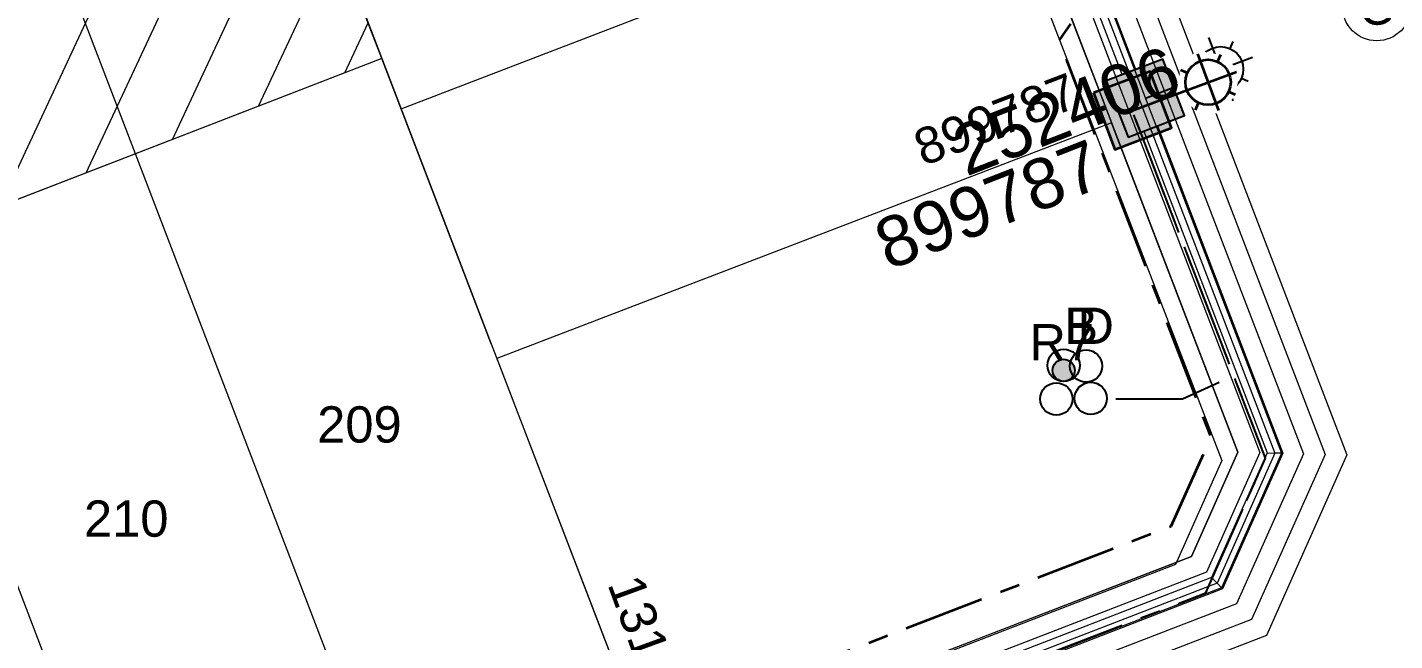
# Model space of a CAD drawing. Header units: metres. Extents: x 0 to 310918, y 0 to 6270107.
# Drawn here: x 310483.6 to 310551.4, y 6269720.6 to 6269751 of the extents above; entities that cross this region are included whole.
import ezdxf
from ezdxf import colors
from ezdxf.entities.mleader import LeaderData, LeaderLine
from ezdxf.enums import TextEntityAlignment as Align
from ezdxf.math import Vec2, Vec3

# ---------------------------------------------------------------- set-up
doc = ezdxf.new("R2010")
doc.units = ezdxf.units.M
doc.linetypes.add('Cable Exist UG', pattern=[7, 4, -1, 1, -1])
doc.layers.get('0').update_dxf_attribs({"color": 6})
for name, color, linetype, lineweight in [('_User Miscellaneous1', 30, 'Continuous', 13), ('_User Miscellaneous3', 51, 'Continuous', 13), ('_User_LV_Exist', 5, 'Continuous', 35), ('Cadastre Developer_SP_NEW', 92, 'Continuous', 15), ('Cadastre Roads_SP_EXT', 218, 'Continuous', 15), ('Cadastre Roads_SP_NEW', 214, 'Continuous', 15), ('Mains_LV_SL_EXT', 135, 'Continuous', 25)]:
    doc.layers.add(name, color=color, linetype=linetype, lineweight=lineweight)
doc.layers.add('_User Miscellaneous10', color=252, linetype='Continuous', lineweight=13, plot=False, transparency=0.7)
for name, color, linetype in [('Duct_SP_EXT', 30, 'Continuous'), ('Equip_SP_SL_EXT', 7, 'Continuous'), ('Mains_SL_NEW_Hardwired', 2, 'Continuous'), ('SupportsUG_SP_LV_SL_NEW', 2, 'Continuous')]:
    doc.layers.add(name, color=color, linetype=linetype)
doc.layers.add('Features_HIDE', color=1, linetype='Continuous', plot=False)
doc.styles.add('ARIAL', font='arial.ttf', dxfattribs={"height": 2})
doc.styles.add('COLUMN_LABEL', font='arial.ttf', dxfattribs={"height": 2})
doc.styles.add('iecARIAL', font='arial.ttf', dxfattribs={"height": 2})
doc.styles.add('POLE_LABEL', font='arial.ttf', dxfattribs={"height": 2})
doc.styles.add('SL_LABEL', font='arial.ttf', dxfattribs={"height": 2})
doc.styles.get("Standard").update_dxf_attribs({"font": 'arial.ttf'})

# ---------------------------------------------------------------- blocks, each defined once
blk = doc.blocks.new('*U381')
blk.add_hatch(color=256).paths.add_polyline_path([(-2.5, 1), (-2.5, -1), (2.5, -1), (2.5, 1)])
for p, q in [((0, 1), (0, -1)), ((-2.5, 0), (2.5, 0))]:
    blk.add_line(p, q)
at = {"ltscale": 10}
blk.add_line((2.5, 0), (-2.5, 0), dxfattribs=at)
blk.add_lwpolyline([(-2.5, -1), (-1.25, -1), (1.25, -1), (2.5, -1), (2.5, 1), (-2.5, 1)], close=True)
at = {"width": 0.9, "flags": 8}
blk.add_attdef('ASSET_NUM', text='', height=2, rotation=90, dxfattribs=at).set_placement((-2.786, 4), align=Align.MIDDLE_LEFT)
for tag, p, flags in [('OWNED_BY', (-0.786, -0.2), 9), ('STATE', (-0.786, -0.4), 9), ('SUPPORT_TYPE', (-0.786, -0.6), 9), ('USAGE', (-0.786, -0.8), 9), ('LEGEND', (-0.786, -1), 9), ('LOCATION', (-0.786, -1.2), 9), ('NOTES', (-0.786, -1.4), 9), ('STREETNAME', (-0.786, -1.8), 9), ('SUBURB', (-0.786, -2), 1), ('PARENT', (-0.786, -1.6), 9)]:
    blk.add_attdef(tag, p, '', height=0.2, dxfattribs=dict(flags=flags))
blk = doc.blocks.new('DUCT_EXT')
blk.add_circle((0, 0.8), 0.8)
at = {"flags": 1}
blk.add_attdef('Z', (0, 0), '', height=0.2, dxfattribs=at)
at = {"flags": 9}
for tag, p in [('DUCT_CODE', (0, 0)), ('XSECT_TYPE', (0, -0.2)), ('STATE', (0, -0.6)), ('FB_REFERENCE', (0, -0.4)), ('NOTES', (0, -0.8))]:
    blk.add_attdef(tag, text='', height=0.2, dxfattribs=at).set_placement(p, align=Align.MIDDLE_LEFT)
blk = doc.blocks.new('*U377')
at = {"width": 0.9}
blk.add_attdef('LNUMBER', text='', height=1, rotation=21.01389, dxfattribs=at).set_placement((6.893, 1.577), align=Align.MIDDLE_LEFT)
at = {"flags": 9}
for tag, p in [('LRATECODE', (-7.4, 0)), ('LOUTREACHVOCAB', (-7.2, 0)), ('LOUTREACH', (-7, 0)), ('LANTNUMBER', (-6.6, 0)), ('LNEW', (-6.4, 0)), ('LMASTVOCAB', (-6.2, 0)), ('LMAST', (-6, 0)), ('LLAMPVOCAB', (-5.8, 0)), ('LLAMP', (-5.6, 0)), ('LEXIST', (-5.4, 0)), ('LCHARGE3PERCENT', (-5.2, 0)), ('LCHARGE3', (-5, 0)), ('LCHARGE2PERCENT', (-4.8, 0)), ('LCHARGE2', (-4.6, 0)), ('LCHARGE1PERCENT', (-4.4, 0)), ('LCHARGE1', (-4.2, 0)), ('LCATEGORY', (-4, 0)), ('LBRACKETVOCAB', (-3.8, 0)), ('LBRACKET', (-3.6, 0)), ('LKINGHEIGHT', (-3.4, 0)), ('CREPLACE', (-3.2, 0)), ('CREMOVE', (-3, 0)), ('CNUMBER', (-2.8, 0)), ('CNEW', (-2.6, 0)), ('CEXIST', (-2.4, 0)), ('USAGE', (-2.2, 0)), ('STATE', (-2, 0)), ('OWNED_BY', (-1.8, 0)), ('ORIENTATION', (-1.6, 0)), ('OPERATING_VOLTAGE', (-1.4, 0)), ('NO_PHASES', (-1.2, 0)), ('LANTERN_TYPE', (-1, 0)), ('LANTERN_PURPOSE', (-0.8, 0)), ('CONTROL_TYPE', (-0.6, 0)), ('CONSTRUCTED_VOLTAGE', (-0.4, 0))]:
    blk.add_attdef(tag, text='', height=0.001, rotation=270, dxfattribs=at).set_placement(p, align=Align.MIDDLE_LEFT)
at = {"style": 'SL_LABEL', "flags": 9}
blk.add_attdef('STREET_CODE', text='', height=0.001, rotation=270, dxfattribs=at).set_placement((0.001, 0), align=Align.MIDDLE_LEFT)
at = {"flags": 1}
blk.add_attdef('Z', (0, 0), '', height=0.001, rotation=270, dxfattribs=at)
at = {"flags": 9}
for tag, p in [('LREMOVE', (0, -7.6)), ('LREPLACE', (0, -7.8)), ('LTYPE', (0, -8)), ('LTYPEVOCAB', (0, -8.2)), ('LEGEND', (0, -8.4)), ('SUBURB', (0, -8.6)), ('STREETNAME', (0, -8.8)), ('LOCATION', (0, -9)), ('NOTES', (0, -9.2)), ('MAINTAINED_BY', (0, -9.863))]:
    blk.add_attdef(tag, text='', height=0.001, dxfattribs=at).set_placement(p, align=Align.MIDDLE_LEFT)
blk.add_attdef('OPERATED_BY', (0, -9.607), '', height=0.001, dxfattribs=at)
at = {"layer": 'Features_HIDE', "width": 0.9}
blk.add_attdef('ASSET_NUM', text='', height=1, rotation=21.01389, dxfattribs=at).set_placement((6.176, 3.444), align=Align.MIDDLE_LEFT)
at = {"transparency": 33554651}
blk.add_wipeout([(5.309, 2.04), (5.104, 0.825), (4.339, -0.141), (3.124, 0.064), (2.159, 0.829), (2.364, 2.044), (3.129, 3.01), (4.344, 2.805)], dxfattribs=at)
for p, q in [((3.129, 3.01), (3.734, 1.434)), ((4.344, 2.805), (4.191, 2.462)), ((2.364, 2.044), (2.706, 1.892)), ((3.734, 1.434), (5.309, 2.04)), ((0, 0), (3.734, 1.434)), ((3.734, 1.434), (4.339, -0.141)), ((5.104, 0.825), (4.762, 0.977)), ((3.124, 0.064), (3.277, 0.407))]:
    blk.add_line(p, q)
blk.add_circle((3.734, 1.434), 1.125)
blk = doc.blocks.new('CABLE_LARGE_EXT')
h = blk.add_hatch(color=256)
edge = h.paths.add_edge_path()
edge.add_arc((0, 0.55), 0.55, 0, 360)
blk.add_circle((0, 0.55), 0.55)
at = {"flags": 1}
blk.add_attdef('Z', (0, 0), '', height=0.2, dxfattribs=at)
at = {"flags": 9}
for tag, p in [('COND_CODE', (0, 0)), ('XSECT_SIZE', (0, -0.6)), ('STATE', (0, -0.4)), ('FB_REFERENCE', (0, -0.2)), ('NOTES', (0, -0.8))]:
    blk.add_attdef(tag, text='', height=0.2, dxfattribs=at).set_placement(p, align=Align.MIDDLE_LEFT)
blk = doc.blocks.new('*U366')
h = blk.add_hatch(color=256)
h.dxf.hatch_style = 1
h.paths.add_polyline_path([(2.834, 1.016), (2.963, 0.533), (3.865, 1.032)])
blk.add_line((3.865, 1.032), (1.691, 0.452))
at = {"flags": 128}
blk.add_lwpolyline([(2.834, 1.016), (2.963, 0.533), (3.865, 1.032), (2.834, 1.016)], dxfattribs=at)
blk.add_circle((0, 0), 1.7)
at = {"width": 0.9}
blk.add_attdef('CODE', text='', height=1.8, dxfattribs=at).set_placement((0, 0), align=Align.MIDDLE_CENTER)
at = {"flags": 1}
blk.add_attdef('Z', (0, 0), '', height=0.2, dxfattribs=at)
blk = doc.blocks.new('*U360')
at = {"layer": 'Equip_SP_SL_EXT'}
h = blk.add_hatch(color=256, dxfattribs=at)
h.dxf.hatch_style = 1
h.paths.add_polyline_path([(-1.5, 1.5), (-1.5, -1.5), (1.5, -1.5), (1.5, 1.5)])
blk.add_lwpolyline([(-1.5, 1.5), (-1.5, -1.5), (1.5, -1.5), (1.5, 1.5)], close=True)
at = {"width": 0.9, "flags": 8}
blk.add_attdef('ASSET_NUM', text='', height=2, dxfattribs=at).set_placement((4, 2), align=Align.MIDDLE_LEFT)
at = {"flags": 1}
blk.add_attdef('Z', (-2.351, -1.813), '', height=0.2, rotation=270, dxfattribs=at)
at = {"flags": 9}
for tag, p in [('NOTES', (-2, -1.813)), ('SUBURB', (-1.8, -1.813)), ('STREETNAME', (-1.6, -1.813)), ('LOCATION', (-1.4, -1.813)), ('LEGEND', (-1.2, -1.813)), ('USAGE', (-1, -1.813)), ('STATE', (-0.8, -1.813)), ('OWNED_BY', (-0.6, -1.813)), ('COLUMN_TYPE', (-0.4, -1.813)), ('STREET_CODE', (-0.2, -1.813)), ('STRUCTURE_PLANT_NUMBER', (0.031, -1.813))]:
    blk.add_attdef(tag, text='', height=0.2, rotation=270, dxfattribs=at).set_placement(p, align=Align.MIDDLE_LEFT)
blk = doc.blocks.new('COLUMN_EXT')
blk.add_hatch(color=256).paths.add_polyline_path([(1.5, -1.5), (1.5, 1.5), (-1.5, 1.5), (-1.5, -1.5)])
blk.add_lwpolyline([(1.5, 1.5), (-1.5, 1.5), (-1.5, -1.5), (1.5, -1.5)], close=True)
at = {"flags": 9}
for tag, p in [('NOTES', (-1.813, 2)), ('STREETNAME', (-1.813, 1.6)), ('LOCATION', (-1.813, 1.4)), ('SUBURB', (-1.813, 1.8)), ('OWNED_BY', (-1.813, 0.6)), ('LEGEND', (-1.813, 1.2)), ('USAGE', (-1.813, 1)), ('STATE', (-1.813, 0.8)), ('COLUMN_TYPE', (-1.813, 0.4))]:
    blk.add_attdef(tag, text='', height=0.2, rotation=180, dxfattribs=at).set_placement(p, align=Align.MIDDLE_LEFT)
at = {"flags": 1}
blk.add_attdef('Z', (-1.813, 2.351), '', height=0.2, rotation=180, dxfattribs=at)
at = {"flags": 9}
for tag, style, p in [('STRUCTURE_PLANT_NUMBER', 'POLE_LABEL', (-1.813, -0.031)), ('STREET_CODE', 'COLUMN_LABEL', (-1.813, 0.2))]:
    blk.add_attdef(tag, text='', height=0.2, rotation=180, dxfattribs=dict(at, style=style)).set_placement(p, align=Align.MIDDLE_LEFT)
at = {"style": 'COLUMN_LABEL', "width": 0.9, "flags": 8}
blk.add_attdef('ASSET_NUM', text='', height=2, rotation=270, dxfattribs=at).set_placement((2, -4), align=Align.MIDDLE_LEFT)
blk = doc.blocks.new('*U372')
at = {"style": 'SL_LABEL'}
for tag, height, rotation, flags, p in [('ASSET_NUM', 1, 20.45066, 8, (6.209, 3.383)), ('STREET_CODE', 0.001, 270, 9, (0.001, 0))]:
    blk.add_attdef(tag, text='', height=height, rotation=rotation, dxfattribs=dict(at, flags=flags)).set_placement(p, align=Align.MIDDLE_LEFT)
for tag, height, rotation, flags, p in [('LNUMBER', 1, 20.45066, 8, (6.908, 1.509)), ('LANTNUMBER', 0.2, 270, 9, (-1.4, 2.6)), ('LOUTREACH', 0.2, 270, 9, (-1.4, 2.2)), ('LOUTREACHVOCAB', 0.2, 270, 9, (-1.4, 2)), ('LRATECODE', 0.2, 270, 9, (-1.4, 1.8)), ('LREMOVE', 0.2, 270, 9, (-1.4, 1.6)), ('LREPLACE', 0.2, 270, 9, (-1.4, 1.4)), ('LTYPEVOCAB', 0.2, 270, 9, (-1.4, 1)), ('LEGEND', 0.2, 270, 9, (-1.4, 0.8)), ('LTYPE', 0.2, 270, 9, (-1.4, 1.2)), ('SUBURB', 0.2, 270, 9, (-1.4, 0.6)), ('STREETNAME', 0.2, 270, 9, (-1.4, 0.4)), ('LOCATION', 0.2, 270, 9, (-1.4, 0.2)), ('LNEW', 0.2, 270, 9, (-6.4, 0)), ('LMASTVOCAB', 0.2, 270, 9, (-6.2, 0)), ('LMAST', 0.2, 270, 9, (-6, 0)), ('LLAMPVOCAB', 0.2, 270, 9, (-5.8, 0)), ('LLAMP', 0.2, 270, 9, (-5.6, 0)), ('LEXIST', 0.2, 270, 9, (-5.4, 0)), ('LCHARGE3PERCENT', 0.2, 270, 9, (-5.2, 0)), ('LCHARGE3', 0.2, 270, 9, (-5, 0)), ('LCHARGE2PERCENT', 0.2, 270, 9, (-4.8, 0)), ('LCHARGE2', 0.2, 270, 9, (-4.6, 0)), ('LCHARGE1PERCENT', 0.2, 270, 9, (-4.4, 0)), ('LCHARGE1', 0.2, 270, 9, (-4.2, 0)), ('LCATEGORY', 0.2, 270, 9, (-4, 0)), ('LBRACKETVOCAB', 0.2, 270, 9, (-3.8, 0)), ('LBRACKET', 0.2, 270, 9, (-3.6, 0)), ('LKINGHEIGHT', 0.2, 270, 9, (-3.4, 0)), ('CREPLACE', 0.2, 270, 9, (-3.2, 0)), ('CREMOVE', 0.2, 270, 9, (-3, 0)), ('CNUMBER', 0.2, 270, 9, (-2.8, 0)), ('CNEW', 0.2, 270, 9, (-2.6, 0)), ('CEXIST', 0.2, 270, 9, (-2.4, 0)), ('USAGE', 0.2, 270, 9, (-2.2, 0)), ('STATE', 0.2, 270, 9, (-2, 0)), ('OWNED_BY', 0.2, 270, 9, (-1.8, 0)), ('ORIENTATION', 0.2, 270, 9, (-1.6, 0)), ('OPERATING_VOLTAGE', 0.2, 270, 9, (-1.4, 0)), ('NOTES', 0.2, 270, 9, (-1.4, 0)), ('NO_PHASES', 0.2, 270, 9, (-1.2, 0)), ('LANTERN_TYPE', 0.2, 270, 9, (-1, 0)), ('LANTERN_PURPOSE', 0.2, 270, 9, (-0.8, 0)), ('CONTROL_TYPE', 0.2, 270, 9, (-0.6, 0)), ('CONSTRUCTED_VOLTAGE', 0.2, 270, 9, (-0.4, 0)), ('MAINTAINED_BY', 0.2, 270, 9, (-1.4, -0.663))]:
    blk.add_attdef(tag, text='', height=height, rotation=rotation, dxfattribs=dict(flags=flags)).set_placement(p, align=Align.MIDDLE_LEFT)
for tag, p, height, flags in [('OPERATED_BY', (-1.4, -0.407), 0.2, 9), ('Z', (0, 0), 0.001, 1)]:
    blk.add_attdef(tag, p, '', height=height, rotation=270, dxfattribs=dict(flags=flags))
at = {"transparency": 33554651}
blk.add_wipeout([(5.329, 1.987), (5.112, 0.774), (4.338, -0.184), (3.125, 0.033), (2.167, 0.808), (2.383, 2.021), (3.158, 2.979), (4.371, 2.762)], dxfattribs=at)
for p, q in [((3.224, 2.803), (3.355, 2.452)), ((3.224, 2.803), (4.272, -0.008)), ((4.371, 2.762), (4.215, 2.421)), ((2.342, 0.874), (5.153, 1.922)), ((2.383, 2.021), (2.725, 1.865)), ((4.802, 1.791), (5.153, 1.922)), ((0, 0), (2.694, 1.005)), ((5.112, 0.774), (4.771, 0.93)), ((3.125, 0.033), (3.28, 0.374)), ((4.141, 0.344), (4.272, -0.008))]:
    blk.add_line(p, q)
blk.add_circle((3.748, 1.398), 1.125)

msp = doc.modelspace()

# ---------------------------------------------------------------- hatches: boundary and pattern name
at = {"layer": 'Cadastre Developer_SP_NEW', "transparency": 33554534}
h = msp.add_hatch(dxfattribs=at)
h.set_pattern_fill('ANSI31', color=256, angle=200)
edge = h.paths.add_edge_path()
edge.add_line((310389.544, 6269730.512), (310385.812, 6269740.249))
edge.add_line((310385.812, 6269740.249), (310388.112, 6269745.425))
edge.add_line((310388.112, 6269745.425), (310514.792, 6269794.088))
edge.add_line((310514.792, 6269794.088), (310519.963, 6269791.785))
edge.add_line((310519.963, 6269791.785), (310523.704, 6269782.048))
edge.add_line((310523.704, 6269782.048), (310493.186, 6269770.351))
edge.add_line((310493.186, 6269770.351), (310501.183, 6269749.473))
edge.add_line((310501.183, 6269749.473), (310427.747, 6269721.063))
edge.add_line((310427.747, 6269721.063), (310419.691, 6269742.093))
edge.add_line((310419.691, 6269742.093), (310389.527, 6269730.505))

# ---------------------------------------------------------------- linework, layer by layer
at = {"layer": '_User Miscellaneous1'}
for p, q in [((310545.111, 6269729.908), (310542.356, 6269723.721)), ((310545.89, 6269729.888), (310542.893, 6269723.156)), ((310545.111, 6269729.908), (310545.501, 6269729.898)), ((310545.89, 6269729.888), (310545.501, 6269729.898)), ((310542.356, 6269723.721), (310517.434, 6269714.096)), ((310542.356, 6269723.721), (310542.625, 6269723.438)), ((310542.893, 6269723.156), (310517.693, 6269713.424)), ((310542.893, 6269723.156), (310542.625, 6269723.438))]:
    msp.add_line(p, q, dxfattribs=at)
at = {"layer": '_User Miscellaneous10', "flags": 128}
msp.add_lwpolyline([(310389.544, 6269730.512), (310385.812, 6269740.249), (310388.112, 6269745.425), (310514.792, 6269794.088), (310519.963, 6269791.785), (310523.704, 6269782.048), (310493.186, 6269770.351), (310501.183, 6269749.473), (310427.747, 6269721.063), (310419.691, 6269742.093), (310389.527, 6269730.505)], dxfattribs=at)
at = {"layer": 'Cadastre Developer_SP_NEW'}
for p, q in [((310501.183, 6269749.473), (310488.024, 6269783.805)), ((310488.957, 6269744.743), (310475.787, 6269779.105)), ((310501.183, 6269749.473), (310493.19, 6269770.327)), ((310493.194, 6269770.328), (310506.615, 6269735.312)), ((310501.183, 6269749.473), (310427.747, 6269721.063)), ((310501.183, 6269749.473), (310427.747, 6269721.063)), ((310506.611, 6269735.311), (310501.183, 6269749.473)), ((310502.378, 6269709.727), (310488.957, 6269744.743)), ((310490.136, 6269704.991), (310476.715, 6269740.007)), ((310506.611, 6269735.311), (310514.62, 6269714.463))]:
    msp.add_line(p, q, dxfattribs=at)
at = {"layer": 'Cadastre Roads_SP_EXT', "linetype": 'Continuous'}
msp.add_lwpolyline([(310540.556, 6269724.36), (310513.819, 6269714.052), (310440.332, 6269685.72), (310413.937, 6269675.543)], dxfattribs=at)
at = {"layer": 'Duct_SP_EXT'}
msp.add_lwpolyline([(310537.596, 6269732.581), (310540.908, 6269732.581), (310542.728, 6269733.411)], dxfattribs=at)

# ---------------------------------------------------------------- block references
at = {"layer": '_User Miscellaneous1'}
ref = msp.add_blockref('*U381', (310515.325, 6269712.599), dxfattribs=dict(at, rotation=19.99072931860054))
ref.add_attrib('ASSET_NUM', '131471', dxfattribs={"layer": '0', "height": 1.8, "rotation": 290.06033, "style": 'iecARIAL'}).set_placement((310516.087, 6269715.831), align=Align.MIDDLE_RIGHT)
at = {"layer": '_User Miscellaneous3', "color": 6}
msp.add_blockref('*U366', (310550.551, 6269752.053), dxfattribs=at).add_auto_attribs({'CODE': 'G'})
at = {"layer": 'Duct_SP_EXT'}
for p, rotation in [((310535.015, 6269733.45), 359.9042972658492), ((310536.129, 6269733.415), 0.1641360735569324), ((310536.364, 6269731.811), 0.4123655589125262)]:
    msp.add_blockref('DUCT_EXT', p, dxfattribs=dict(at, rotation=rotation))
for name, p in [('CABLE_LARGE_EXT', (310535.015, 6269733.45)), ('DUCT_EXT', (310534.653, 6269731.781))]:
    msp.add_blockref(name, p, dxfattribs=at)
at = {"layer": 'Features_HIDE'}
ref = msp.add_blockref('*U377', (310539.07, 6269747.509), dxfattribs=at)
ref.add_attrib('ASSET_NUM', '252406', dxfattribs={"height": 2.5, "rotation": 21.33686, "style": 'iecARIAL'}).set_placement((310540.57, 6269749.009), align=Align.MIDDLE_RIGHT)

# ---------------------------------------------------------------- texts
at = {"layer": '_User Miscellaneous1', "style": 'ARIAL'}
for s, p in [('209', (310497.976, 6269730.418)), ('210', (310486.406, 6269725.745))]:
    msp.add_text(s, height=1.8, dxfattribs=at).set_placement(p)
at = {"layer": 'Duct_SP_EXT'}
for s, p in [('B', (310535.047, 6269735.315)), ('D', (310535.696, 6269735.315)), ('R7', (310533.315, 6269734.498))]:
    msp.add_text(s, height=1.8, dxfattribs=at).set_placement(p)

# ---------------------------------------------------------------- next in the draw order: linework, layer by layer
at = {"layer": '_User Miscellaneous1', "ltscale": 0.5}
for p, q in [((310538.59, 6269748.932), (310532.38, 6269765.135)), ((310537.918, 6269748.674), (310531.707, 6269764.877)), ((310537.918, 6269748.674), (310538.254, 6269748.803)), ((310538.59, 6269748.932), (310538.254, 6269748.803))]:
    msp.add_line(p, q, dxfattribs=at)
at = {"layer": '_User Miscellaneous1'}
for p, q in [((310539.664, 6269746.13), (310539.328, 6269746.001)), ((310539.664, 6269746.13), (310545.89, 6269729.888)), ((310538.992, 6269745.873), (310539.328, 6269746.001)), ((310538.992, 6269745.873), (310545.111, 6269729.908))]:
    msp.add_line(p, q, dxfattribs=at)
at = {"layer": '_User Miscellaneous10', "linetype": 'Continuous', "flags": 128}
for points in [[(310380.408, 6269740.401), (310384.39, 6269749.352), (310514.931, 6269799.498), (310523.881, 6269795.522), (310549.071, 6269729.804), (310545.085, 6269720.851), (310414.636, 6269670.457), (310405.683, 6269674.445)], [(310381.489, 6269740.372), (310385.135, 6269748.567), (310514.903, 6269798.416), (310523.096, 6269794.776), (310547.989, 6269729.832), (310544.34, 6269721.635), (310414.664, 6269671.54), (310406.469, 6269675.19)], [(310382.571, 6269740.344), (310385.881, 6269747.782), (310514.875, 6269797.334), (310522.311, 6269794.031), (310546.907, 6269729.861), (310543.594, 6269722.419), (310414.691, 6269672.622), (310407.254, 6269675.935)], [(310383.653, 6269740.315), (310386.626, 6269746.997), (310514.847, 6269796.252), (310521.525, 6269793.285), (310545.825, 6269729.889), (310542.848, 6269723.203), (310414.718, 6269673.705), (310408.04, 6269676.68)], [(310384.735, 6269740.287), (310387.371, 6269746.212), (310514.82, 6269795.17), (310520.74, 6269792.54), (310544.743, 6269729.918), (310542.103, 6269723.987), (310414.745, 6269674.787), (310408.825, 6269677.425)]]:
    msp.add_lwpolyline(points, close=True, dxfattribs=at)
at = {"layer": '_User Miscellaneous10', "color": 4, "linetype": 'Continuous', "flags": 128}
msp.add_lwpolyline([(310383.978, 6269740.307), (310386.849, 6269746.761), (310514.839, 6269795.927), (310521.29, 6269793.062), (310545.501, 6269729.898), (310542.625, 6269723.438), (310414.726, 6269674.03), (310408.275, 6269676.903)], close=True, dxfattribs=at)
at = {"layer": '_User Miscellaneous10', "linetype": 'Continuous', "flags": 128}
msp.add_lwpolyline([(310385.817, 6269740.258), (310388.116, 6269745.427), (310514.792, 6269794.088), (310519.955, 6269791.795), (310543.661, 6269729.946), (310541.357, 6269724.771), (310414.773, 6269675.87), (310409.611, 6269678.169), (310385.817, 6269740.258)], dxfattribs=at)
at = {"layer": '_User_LV_Exist', "color": 6, "linetype": 'Cable Exist UG', "flags": 128}
msp.add_lwpolyline([(310448.832, 6269690.991), (310540.356, 6269726.277), (310542.324, 6269730.697), (310534.801, 6269750.371), (310536.868, 6269753.357), (310535.429, 6269757.101)], dxfattribs=at)
at = {"layer": 'Cadastre Developer_SP_NEW'}
for p, q in [((310519.961, 6269791.792), (310537.382, 6269746.285)), ((310502.142, 6269746.984), (310532.644, 6269758.701))]:
    msp.add_line(p, q, dxfattribs=at)
at = {"layer": 'Cadastre Developer_SP_NEW', "linetype": 'Continuous'}
msp.add_lwpolyline([(310541.357, 6269724.771), (310543.661, 6269729.946), (310537.382, 6269746.285), (310506.888, 6269734.597), (310514.62, 6269714.463), (310541.357, 6269724.771)], close=True, dxfattribs=at)
at = {"layer": 'Cadastre Roads_SP_NEW', "color": 218, "lineweight": 15, "flags": 128}
msp.add_lwpolyline([(310509.874, 6269815.025), (310542.861, 6269729.535), (310540.557, 6269724.36)], dxfattribs=at)
at = {"layer": 'Mains_LV_SL_EXT', "linetype": 'Cable Exist UG'}
msp.add_lwpolyline([(310514.598, 6269712.335), (310542.062, 6269722.957), (310545.03, 6269729.64), (310538.46, 6269746.787)], dxfattribs=at)
at = {"layer": 'Mains_SL_NEW_Hardwired', "color": 4, "linetype": 'Cable Exist UG', "flags": 128}
msp.add_lwpolyline([(310514.598, 6269712.335), (310542.062, 6269722.957), (310545.03, 6269729.64), (310538.46, 6269746.787)], dxfattribs=at)

# ---------------------------------------------------------------- next in the draw order: block references
at = {"layer": '_User Miscellaneous1'}
ref = msp.add_blockref('*U360', (310539.07, 6269747.509), dxfattribs=dict(at, rotation=21.01388888317826))
ref.add_attrib('ASSET_NUM', '899787', dxfattribs={"layer": '0', "height": 1.8, "rotation": 21.01389}).set_placement((310527.721, 6269744.959), align=Align.MIDDLE_LEFT)
at = {"layer": '_User_LV_Exist'}
ref = msp.add_blockref('COLUMN_EXT', (310538.431, 6269746.898), dxfattribs=dict(at, rotation=110.7662817391413))
ref.add_attrib('ASSET_NUM', '899787', dxfattribs={"layer": '0', "height": 2.5, "rotation": 21.33686, "style": 'COLUMN_LABEL'}).set_placement((310536.253, 6269745.518), align=Align.TOP_RIGHT)
at = {"layer": 'SupportsUG_SP_LV_SL_NEW'}
ref = msp.add_blockref('*U360', (310539.07, 6269747.509), dxfattribs=dict(at, rotation=21.01388888317826))
ref.add_attrib('ASSET_NUM', '899787', dxfattribs={"layer": '0', "height": 1.8, "rotation": 21.01389}).set_placement((310527.721, 6269744.959), align=Align.MIDDLE_LEFT)

# ---------------------------------------------------------------- next in the draw order: leaders
at = {"layer": 'Cadastre Developer_SP_NEW'}
ml = msp.add_multileader_mtext('Standard', dxfattribs=at)
ml.set_content('{\\C7;CONSTRUCTED UNDER URS18714}', color=256)
ml.set_leader_properties()
ml.build(insert=Vec2(0, 0))
ml.multileader.update_dxf_attribs({"leader_type": 2, "has_text_frame": 1, "text_left_attachment_type": 2, "text_right_attachment_type": 2, "dogleg_length": 0.01})
ctx = ml.context
ctx.base_point, ctx.char_height, ctx.plane_origin, ctx.plane_x_axis, ctx.plane_y_axis = Vec3(310500.96, 6269759.921), 1.8, Vec3(311890.052, 6270199.889), Vec3(0.933494, 0.358594), Vec3(-0.358594, 0.933494)
ctx.left_attachment, ctx.right_attachment, ctx.text_align_type = 2, 2, 1
notes = []
notes.append((ctx, [(0, (0, 0, 0), (0, 0), (1, 0), 1, [])]))
ctx.mtext.insert, ctx.mtext.text_direction, ctx.mtext.rotation, ctx.mtext.width, ctx.mtext.alignment, ctx.mtext.flow_direction = Vec3(310512.042, 6269766.799), Vec3(0.933494, 0.358594), 0.366762, 23.5182, 2, 5
ctx.mtext.has_bg_fill, ctx.mtext.bg_color, ctx.mtext.bg_scale_factor, ctx.mtext.bg_transparency, ctx.mtext.use_window_bg_color = 1, -1073741824, 2, 0, 1
for ctx, leaders in notes:
    for number, flags, end, landing, length, lines in leaders:
        leader = LeaderData()
        leader.index, (leader.has_last_leader_line, leader.has_dogleg_vector, leader.attachment_direction) = number, flags
        leader.last_leader_point, leader.dogleg_vector, leader.dogleg_length = Vec3(end), Vec3(landing), length
        for number, points, colour, breaks in lines:
            line = LeaderLine()
            line.index, line.vertices, line.color, line.breaks = number, Vec3.list(points), colors.encode_raw_color(colour), breaks
            leader.lines.append(line)
        ctx.leaders.append(leader)

# ---------------------------------------------------------------- next in the draw order: leaders
ml = msp.add_multileader_mtext('Standard', dxfattribs=at)
ml.set_content('{\\C7;CONSTRUCTED UNDER URS16102}', color=256)
ml.set_leader_properties()
ml.build(insert=Vec2(0, 0))
ml.multileader.update_dxf_attribs({"leader_type": 2, "has_text_frame": 1, "text_left_attachment_type": 2, "text_right_attachment_type": 2, "dogleg_length": 0.01})
ctx = ml.context
ctx.base_point, ctx.char_height, ctx.plane_origin, ctx.plane_x_axis, ctx.plane_y_axis = Vec3(310563.819, 6269743.846), 1.8, Vec3(311952.906, 6270183.813), Vec3(0.933494, 0.358594), Vec3(-0.358594, 0.933494)
ctx.left_attachment, ctx.right_attachment, ctx.text_align_type = 2, 2, 1
notes = []
notes.append((ctx, [(0, (0, 0, 0), (0, 0), (1, 0), 1, [])]))
ctx.mtext.insert, ctx.mtext.text_direction, ctx.mtext.rotation, ctx.mtext.width, ctx.mtext.alignment, ctx.mtext.flow_direction = Vec3(310574.896, 6269750.722), Vec3(0.933494, 0.358594), 0.366762, 23.5182, 2, 5
ctx.mtext.has_bg_fill, ctx.mtext.bg_color, ctx.mtext.bg_scale_factor, ctx.mtext.bg_transparency, ctx.mtext.use_window_bg_color = 1, -1073741824, 2, 0, 1
for ctx, leaders in notes:
    for number, flags, end, landing, length, lines in leaders:
        leader = LeaderData()
        leader.index, (leader.has_last_leader_line, leader.has_dogleg_vector, leader.attachment_direction) = number, flags
        leader.last_leader_point, leader.dogleg_vector, leader.dogleg_length = Vec3(end), Vec3(landing), length
        for number, points, colour, breaks in lines:
            line = LeaderLine()
            line.index, line.vertices, line.color, line.breaks = number, Vec3.list(points), colors.encode_raw_color(colour), breaks
            leader.lines.append(line)
        ctx.leaders.append(leader)

# ---------------------------------------------------------------- next in the draw order: leaders
ml = msp.add_multileader_mtext('Standard', dxfattribs=at)
ml.set_content('{\\C7;CONSTRUCTED UNDER URS16102}', color=256)
ml.set_leader_properties()
ml.build(insert=Vec2(0, 0))
ml.multileader.update_dxf_attribs({"leader_type": 2, "has_text_frame": 1, "text_left_attachment_type": 2, "text_right_attachment_type": 2, "dogleg_length": 0.01})
ctx = ml.context
ctx.base_point, ctx.char_height, ctx.plane_origin, ctx.plane_x_axis, ctx.plane_y_axis = Vec3(310598.848, 6269757.245), 1.8, Vec3(311987.935, 6270197.212), Vec3(0.933494, 0.358594), Vec3(-0.358594, 0.933494)
ctx.left_attachment, ctx.right_attachment, ctx.text_align_type = 2, 2, 1
notes = []
notes.append((ctx, [(0, (0, 0, 0), (0, 0), (1, 0), 1, [])]))
ctx.mtext.insert, ctx.mtext.text_direction, ctx.mtext.rotation, ctx.mtext.width, ctx.mtext.alignment, ctx.mtext.flow_direction = Vec3(310609.925, 6269764.121), Vec3(0.933494, 0.358594), 0.366762, 23.5182, 2, 5
ctx.mtext.has_bg_fill, ctx.mtext.bg_color, ctx.mtext.bg_scale_factor, ctx.mtext.bg_transparency, ctx.mtext.use_window_bg_color = 1, -1073741824, 2, 0, 1
for ctx, leaders in notes:
    for number, flags, end, landing, length, lines in leaders:
        leader = LeaderData()
        leader.index, (leader.has_last_leader_line, leader.has_dogleg_vector, leader.attachment_direction) = number, flags
        leader.last_leader_point, leader.dogleg_vector, leader.dogleg_length = Vec3(end), Vec3(landing), length
        for number, points, colour, breaks in lines:
            line = LeaderLine()
            line.index, line.vertices, line.color, line.breaks = number, Vec3.list(points), colors.encode_raw_color(colour), breaks
            leader.lines.append(line)
        ctx.leaders.append(leader)

# ---------------------------------------------------------------- next in the draw order: block references
at = {"layer": '_User_LV_Exist', "color": 4}
msp.add_blockref('*U372', (310538.431, 6269746.898), dxfattribs=at)

doc.saveas('drawing.dxf')
